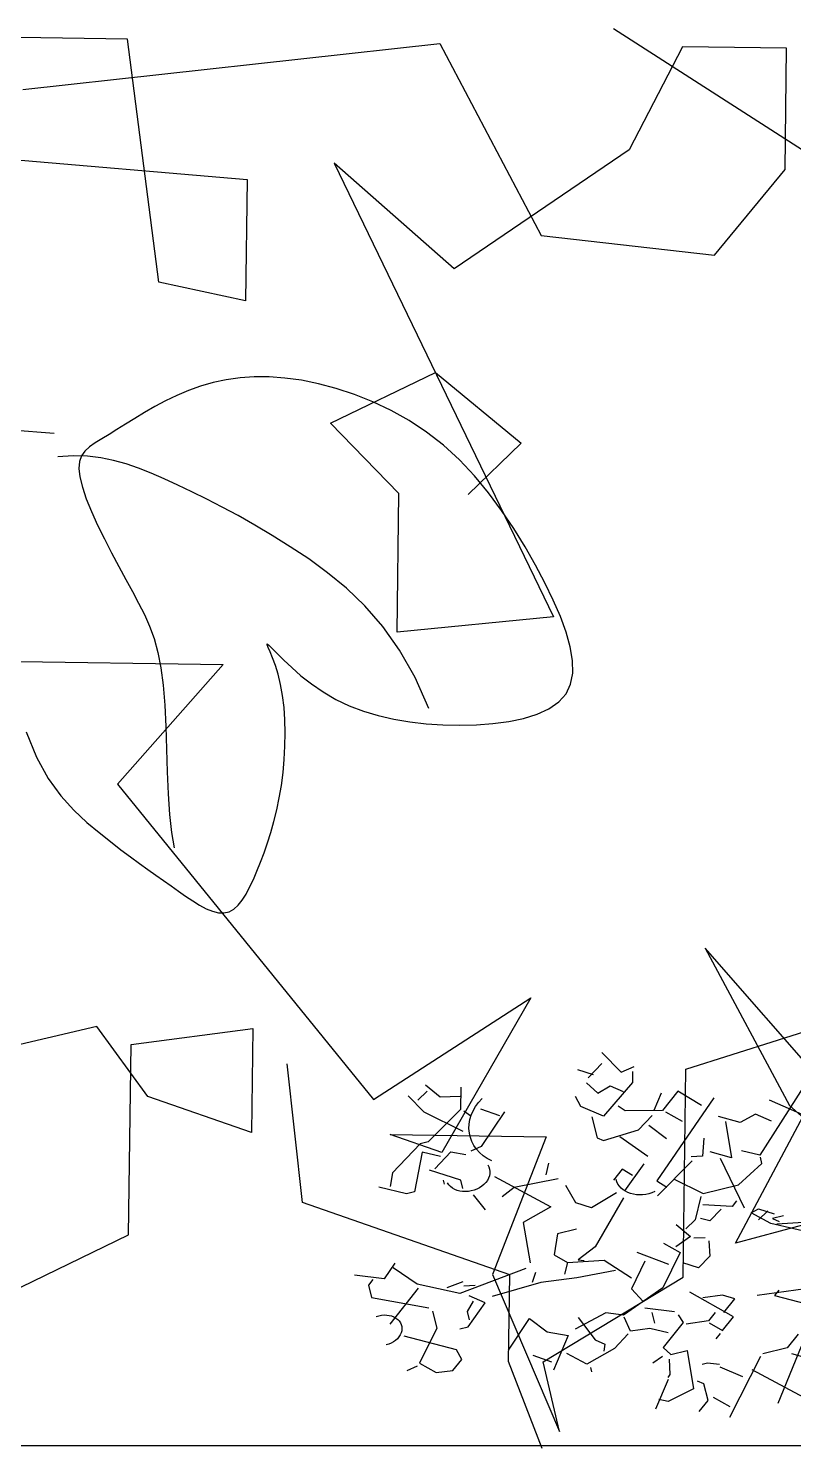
# Model space of a CAD drawing. Header units: millimetres. Extents: x 2 to 5882, y 1831 to 3462.
# Drawn here: x 634.47 to 635.176, y 2598.685 to 2599.995 of the extents above; entities that cross this region are included whole.
import ezdxf

# ---------------------------------------------------------------- set-up
doc = ezdxf.new("R2010")
doc.units = ezdxf.units.MM
for name, color, linetype in [('fz', 7, 'Continuous'), ('LH', 94, 'Continuous'), ('尺寸标注', 4, 'Continuous'), ('绿化', 3, 'Continuous')]:
    doc.layers.add(name, color=color, linetype=linetype)

# ---------------------------------------------------------------- blocks, each defined once
blk = doc.blocks.new('LIM43')
at = {"color": 98}
for p, q in [((942287.3732, 2579500.759), (942287.0532, 2579500.7634)), ((942287.4021, 2579500.5348), (942287.3732, 2579500.759)), ((942287.8214, 2579500.7689), (942288.0753, 2579500.6055)), ((942287.2765, 2579500.7124), (942287.6612, 2579500.7551)), ((942287.6612, 2579500.7551), (942287.7548, 2579500.5779)), ((942287.8852, 2579500.752), (942287.8359, 2579500.6568)), ((942287.9812, 2579500.7507), (942287.8852, 2579500.752)), ((942287.9797, 2579500.6388), (942287.9812, 2579500.7507)), ((942287.0359, 2579500.6677), (942287.4835, 2579500.6296)), ((942287.8359, 2579500.6568), (942287.6744, 2579500.547)), ((942287.6744, 2579500.547), (942287.5637, 2579500.6445)), ((942287.5637, 2579500.6445), (942287.766, 2579500.226)), ((942287.4835, 2579500.6296), (942287.4819, 2579500.5177)), ((942287.9146, 2579500.5598), (942287.9797, 2579500.6388)), ((942287.7548, 2579500.5779), (942287.9146, 2579500.5598)), ((942287.4819, 2579500.5177), (942287.4021, 2579500.5348)), ((942287.5604, 2579500.4047), (942287.6571, 2579500.4513)), ((942287.6571, 2579500.4513), (942287.7362, 2579500.3863)), ((942287.6235, 2579500.3399), (942287.5604, 2579500.4047)), ((942287.7362, 2579500.3863), (942287.6875, 2579500.339)), ((942287.6218, 2579500.212), (942287.6235, 2579500.3399)), ((942287.9341, 2579499.6481), (942288.2627, 2579500.2672)), ((942287.766, 2579500.226), (942287.6218, 2579500.212)), ((942287.1573, 2579500.1864), (942287.4613, 2579500.1822)), ((942287.4613, 2579500.1822), (942287.3638, 2579500.0716)), ((942287.3638, 2579500.0716), (942287.5999, 2579499.7806)), ((942287.9059, 2579499.9203), (942287.9839, 2579499.7753)), ((942288.0477, 2579499.7585), (942287.9059, 2579499.9203)), ((942287.5999, 2579499.7806), (942287.7452, 2579499.8745)), ((942287.7452, 2579499.8745), (942287.6632, 2579499.7318)), ((942287.8883, 2579499.8086), (942288.0812, 2579499.8699)), ((942287.3447, 2579499.848), (942287.2163, 2579499.8178)), ((942287.3919, 2579499.7834), (942287.3447, 2579499.848)), ((942287.3765, 2579499.8316), (942287.4888, 2579499.8461)), ((942287.4888, 2579499.8461), (942287.4874, 2579499.7502)), ((942287.3741, 2579499.6558), (942287.3765, 2579499.8316)), ((942287.5346, 2579499.6856), (942287.5203, 2579499.8137)), ((942287.8857, 2579499.6168), (942287.8883, 2579499.8086)), ((942287.4874, 2579499.7502), (942287.3919, 2579499.7834)), ((942287.9839, 2579499.7753), (942288.1104, 2579499.6617)), ((942287.6154, 2579499.7484), (942287.7594, 2579499.7464)), ((942287.6632, 2579499.7318), (942287.6154, 2579499.7484)), ((942287.7594, 2579499.7464), (942287.7097, 2579499.6192)), ((942287.7257, 2579499.619), (942287.5346, 2579499.6856)), ((942288.0466, 2579499.6786), (942287.9341, 2579499.6481)), ((942287.213, 2579499.578), (942287.3741, 2579499.6558)), ((942287.7097, 2579499.6192), (942287.7717, 2579499.4745)), ((942287.7246, 2579499.5391), (942287.7257, 2579499.619)), ((942287.7566, 2579499.5386), (942287.8857, 2579499.6168)), ((942287.7555, 2579499.4587), (942287.7246, 2579499.5391)), ((942287.7717, 2579499.4745), (942287.7566, 2579499.5386))]:
    blk.add_line(p, q, dxfattribs=at)
blk = doc.blocks.new('花')
at = {"layer": 'LH', "color": 12}
for p, q in [((0.6496, 0.4736), (0.6366, 0.4716)), ((0.6634, 0.4747), (0.6496, 0.4736)), ((0.6779, 0.4749), (0.6634, 0.4747)), ((0.6932, 0.4741), (0.6779, 0.4749)), ((0.7092, 0.4722), (0.6932, 0.4741)), ((0.7259, 0.4693), (0.7092, 0.4722)), ((0.6009, 0.461), (0.5901, 0.4561)), ((0.6123, 0.4652), (0.6009, 0.461)), ((0.6241, 0.4688), (0.6123, 0.4652)), ((0.6366, 0.4716), (0.6241, 0.4688)), ((0.7431, 0.4652), (0.7259, 0.4693)), ((0.7605, 0.4599), (0.7431, 0.4652)), ((0.7779, 0.4533), (0.7605, 0.4599)), ((0.5797, 0.4507), (0.5698, 0.4448)), ((0.5901, 0.4561), (0.5797, 0.4507)), ((0.7953, 0.4454), (0.7779, 0.4533)), ((0.5514, 0.4325), (0.5429, 0.4263)), ((0.5604, 0.4387), (0.5514, 0.4325)), ((0.5698, 0.4448), (0.5604, 0.4387)), ((0.8123, 0.4361), (0.7953, 0.4454)), ((0.8287, 0.4253), (0.8123, 0.4361)), ((0.5349, 0.4203), (0.5274, 0.4146)), ((0.5429, 0.4263), (0.5349, 0.4203)), ((0.8445, 0.4131), (0.8287, 0.4253)), ((0.47, 0.4062), (0.4303, 0.4061)), ((0.5205, 0.4095), (0.5141, 0.4049)), ((0.5274, 0.4146), (0.5205, 0.4095)), ((0.8595, 0.3996), (0.8445, 0.4131)), ((0.5035, 0.3966), (0.4996, 0.3924)), ((0.5084, 0.4007), (0.5035, 0.3966)), ((0.5141, 0.4049), (0.5084, 0.4007)), ((0.8738, 0.3851), (0.8595, 0.3996)), ((0.4891, 0.387), (0.4751, 0.385)), ((0.5023, 0.3878), (0.4891, 0.387)), ((0.4954, 0.3823), (0.4953, 0.3759)), ((0.4969, 0.3877), (0.4954, 0.3823)), ((0.4996, 0.3924), (0.4969, 0.3877)), ((0.5147, 0.3874), (0.5023, 0.3878)), ((0.5267, 0.3861), (0.5147, 0.3874)), ((0.5385, 0.3838), (0.5267, 0.3861)), ((0.5503, 0.3808), (0.5385, 0.3838)), ((0.5622, 0.3771), (0.5503, 0.3808)), ((0.8872, 0.3699), (0.8738, 0.3851)), ((0.4953, 0.3759), (0.4968, 0.3682)), ((0.4968, 0.3682), (0.5, 0.3591)), ((0.5745, 0.373), (0.5622, 0.3771)), ((0.5875, 0.3683), (0.5745, 0.373)), ((0.601, 0.3633), (0.5875, 0.3683)), ((0.8998, 0.3542), (0.8872, 0.3699)), ((0.5, 0.3591), (0.5045, 0.3487)), ((0.6152, 0.3577), (0.601, 0.3633)), ((0.63, 0.3515), (0.6152, 0.3577)), ((0.9116, 0.3382), (0.8998, 0.3542)), ((0.5045, 0.3487), (0.5103, 0.3374)), ((0.6454, 0.3448), (0.63, 0.3515)), ((0.6615, 0.3373), (0.6454, 0.3448)), ((0.5103, 0.3374), (0.5169, 0.3254)), ((0.6782, 0.3292), (0.6615, 0.3373)), ((0.6956, 0.3202), (0.6782, 0.3292)), ((0.9225, 0.3222), (0.9116, 0.3382)), ((0.5169, 0.3254), (0.5242, 0.3132)), ((0.7136, 0.3104), (0.6956, 0.3202)), ((0.9325, 0.3065), (0.9225, 0.3222)), ((0.5242, 0.3132), (0.5318, 0.3009)), ((0.732, 0.2992), (0.7136, 0.3104)), ((0.9415, 0.2913), (0.9325, 0.3065)), ((0.5318, 0.3009), (0.5395, 0.2889)), ((0.5395, 0.2889), (0.547, 0.2775)), ((0.7506, 0.2864), (0.732, 0.2992)), ((0.9494, 0.2767), (0.9415, 0.2913)), ((0.547, 0.2775), (0.554, 0.2669)), ((0.7689, 0.2715), (0.7506, 0.2864)), ((0.9559, 0.2627), (0.9494, 0.2767)), ((0.554, 0.2669), (0.5606, 0.2568)), ((0.7869, 0.254), (0.7689, 0.2715)), ((0.9608, 0.2496), (0.9559, 0.2627)), ((0.5606, 0.2568), (0.5668, 0.2468)), ((0.8042, 0.2335), (0.7869, 0.254)), ((0.964, 0.2372), (0.9608, 0.2496)), ((0.5668, 0.2468), (0.5724, 0.2364)), ((0.5724, 0.2364), (0.5775, 0.2253)), ((0.9651, 0.2258), (0.964, 0.2372)), ((0.5775, 0.2253), (0.582, 0.2129)), ((0.682, 0.2284), (0.682, 0.2291)), ((0.682, 0.2291), (0.6836, 0.2281)), ((0.6831, 0.2259), (0.682, 0.2284)), ((0.6852, 0.222), (0.6831, 0.2259)), ((0.6836, 0.2281), (0.6869, 0.2253)), ((0.6869, 0.2253), (0.6919, 0.221)), ((0.8205, 0.2097), (0.8042, 0.2335)), ((0.964, 0.2155), (0.9651, 0.2258)), ((0.582, 0.2129), (0.5861, 0.1991)), ((0.688, 0.2166), (0.6852, 0.222)), ((0.6911, 0.2099), (0.688, 0.2166)), ((0.6944, 0.202), (0.6911, 0.2099)), ((0.6919, 0.221), (0.6984, 0.2155)), ((0.6984, 0.2155), (0.7063, 0.2092)), ((0.8356, 0.182), (0.8205, 0.2097)), ((0.9605, 0.2062), (0.964, 0.2155)), ((0.5861, 0.1991), (0.5896, 0.1832)), ((0.6974, 0.1929), (0.6944, 0.202)), ((0.7063, 0.2092), (0.7154, 0.2025)), ((0.7154, 0.2025), (0.7257, 0.1957)), ((0.9459, 0.1911), (0.9544, 0.1981)), ((0.9544, 0.1981), (0.9605, 0.2062)), ((0.7001, 0.1829), (0.6974, 0.1929)), ((0.7257, 0.1957), (0.737, 0.1893)), ((0.737, 0.1893), (0.7492, 0.1834)), ((0.7492, 0.1834), (0.762, 0.1786)), ((0.9234, 0.1803), (0.9355, 0.1852)), ((0.9355, 0.1852), (0.9459, 0.1911)), ((0.5896, 0.1832), (0.5926, 0.1651)), ((0.7023, 0.1721), (0.7001, 0.1829)), ((0.704, 0.1607), (0.7023, 0.1721)), ((0.762, 0.1786), (0.7756, 0.1747)), ((0.7756, 0.1747), (0.7896, 0.1717)), ((0.7896, 0.1717), (0.8042, 0.1696)), ((0.8651, 0.1692), (0.8805, 0.1708)), ((0.8805, 0.1708), (0.8956, 0.1732)), ((0.8956, 0.1732), (0.91, 0.1763)), ((0.91, 0.1763), (0.9234, 0.1803)), ((0.5926, 0.1651), (0.5952, 0.1453)), ((0.7053, 0.1487), (0.704, 0.1607)), ((0.8042, 0.1696), (0.8191, 0.1684)), ((0.8191, 0.1684), (0.8343, 0.1679)), ((0.8343, 0.1679), (0.8496, 0.1682)), ((0.8496, 0.1682), (0.8651, 0.1692)), ((0.5952, 0.1453), (0.5976, 0.1247)), ((0.7061, 0.1365), (0.7053, 0.1487)), ((0.7065, 0.1242), (0.7061, 0.1365)), ((0.4671, 0.1299), (0.4785, 0.1072)), ((0.5976, 0.1247), (0.5999, 0.1039)), ((0.7064, 0.112), (0.7065, 0.1242)), ((0.4785, 0.1072), (0.4909, 0.0886)), ((0.7059, 0.1), (0.7064, 0.112)), ((0.5999, 0.1039), (0.6024, 0.0837)), ((0.7049, 0.0884), (0.7059, 0.1)), ((0.4909, 0.0886), (0.5039, 0.0735)), ((0.6024, 0.0837), (0.6051, 0.0649)), ((0.7035, 0.0772), (0.7049, 0.0884)), ((0.5039, 0.0735), (0.5169, 0.0613)), ((0.6997, 0.0561), (0.7018, 0.0664)), ((0.7018, 0.0664), (0.7035, 0.0772)), ((0.5169, 0.0613), (0.5297, 0.0512)), ((0.6051, 0.0649), (0.6083, 0.0483)), ((0.6975, 0.0462), (0.6997, 0.0561)), ((0.5297, 0.0512), (0.5418, 0.0427)), ((0.5418, 0.0427), (0.553, 0.0353)), ((0.6083, 0.0483), (0.6121, 0.0346)), ((0.6951, 0.0368), (0.6975, 0.0462)), ((0.553, 0.0353), (0.5633, 0.0287)), ((0.5633, 0.0287), (0.5727, 0.0228)), ((0.6899, 0.0194), (0.6925, 0.0279)), ((0.6925, 0.0279), (0.6951, 0.0368)), ((0.5727, 0.0228), (0.5814, 0.0174)), ((0.5814, 0.0174), (0.5896, 0.0126)), ((0.6873, 0.0115), (0.6899, 0.0194)), ((0.5896, 0.0126), (0.5974, 0.008)), ((0.5974, 0.008), (0.6048, 0.0037)), ((0.6048, 0.0037), (0.6121, -0.0006)), ((0.6817, -0.0025), (0.6845, 0.0041)), ((0.6845, 0.0041), (0.6873, 0.0115)), ((0.6121, -0.0006), (0.6193, -0.0049)), ((0.6193, -0.0049), (0.6263, -0.009)), ((0.6263, -0.009), (0.6332, -0.0129)), ((0.6332, -0.0129), (0.6399, -0.0162)), ((0.6752, -0.0133), (0.6786, -0.0084)), ((0.6786, -0.0084), (0.6817, -0.0025)), ((0.6399, -0.0162), (0.6462, -0.019)), ((0.6462, -0.019), (0.6522, -0.0209)), ((0.6522, -0.0209), (0.6578, -0.0218)), ((0.6578, -0.0218), (0.6628, -0.0215)), ((0.6628, -0.0215), (0.6674, -0.02)), ((0.6674, -0.02), (0.6715, -0.0172)), ((0.6715, -0.0172), (0.6752, -0.0133))]:
    blk.add_line(p, q, dxfattribs=at)
blk = doc.blocks.new('A$C3DF60D46')
at = {"color": 3}
for p, q in [((1024.4667, 897.466701), (1007.5334, 867.833351)), ((1024.4667, 884.766701), (1041.40005, 872.066701)), ((1054.10005, 884.766701), (1037.1667, 846.666701)), ((753.5334, 876.300001), (732.3667, 829.733351)), ((973.6667, 876.300001), (982.1334, 833.966701)), ((1007.5334, 867.833351), (977.90005, 859.366701)), ((757.7667, 855.133351), (783.1667, 833.966701)), ((795.8667, 855.133351), (774.70005, 838.200001)), ((1037.1667, 846.666701), (986.3667, 791.633351)), ((732.3667, 829.733351), (711.20005, 833.966701)), ((715.43335, 825.500001), (719.6667, 804.333351)), ((787.40005, 825.500001), (774.70005, 800.100001)), ((952.50005, 825.500001), (927.10005, 804.333351)), ((977.90005, 829.733351), (969.4334, 817.033351)), ((982.1334, 833.966701), (1041.40005, 787.400001)), ((719.6667, 804.333351), (774.70005, 753.533351)), ((753.5334, 808.566701), (736.60005, 791.633351)), ((774.70005, 800.100001), (753.5334, 808.566701)), ((804.3334, 783.166701), (808.5667, 804.333351)), ((918.6334, 808.566701), (965.20005, 753.533351)), ((774.70005, 753.533351), (804.3334, 783.166701)), ((1041.40005, 787.400001), (1054.10005, 787.400001)), ((1054.10005, 787.400001), (1104.90005, 745.066701)), ((626.53335, 728.133351), (656.1667, 766.233351)), ((656.1667, 766.233351), (685.80005, 736.600001)), ((681.5667, 770.466701), (698.50005, 740.833351)), ((685.80005, 736.600001), (740.83335, 753.533351)), ((740.83335, 753.533351), (749.30005, 766.233351)), ((791.6334, 757.766701), (791.6334, 715.433351)), ((965.20005, 753.533351), (982.1334, 749.300001)), ((1011.7667, 757.766701), (990.60005, 745.066701)), ((1041.40005, 732.366701), (1011.7667, 757.766701)), ((1028.70005, 753.533351), (1054.10005, 770.466701)), ((1054.10005, 770.466701), (1079.50005, 698.500001)), ((605.3667, 736.600001), (719.6667, 605.366701)), ((681.5667, 732.366701), (660.40005, 706.966701)), ((728.13335, 711.200001), (702.73335, 732.366701)), ((1007.5334, 698.500001), (1049.8667, 732.366701)), ((1104.90005, 745.066701), (1113.3667, 719.666701)), ((469.90005, 715.433351), (558.80005, 605.366701)), ((711.20005, 715.433351), (690.03335, 681.566701)), ((783.1667, 706.966701), (728.13335, 711.200001)), ((791.6334, 715.433351), (783.1667, 706.966701)), ((1092.20005, 698.500001), (1130.30005, 723.900001)), ((524.93335, 706.966701), (478.3667, 660.400001)), ((575.73335, 677.333351), (605.3667, 698.500001)), ((757.7667, 706.966701), (723.90005, 656.166701)), ((872.0667, 690.033351), (880.5334, 668.866701)), ((956.7334, 690.033351), (884.7667, 605.366701)), ((1007.5334, 681.566701), (1007.5334, 698.500001)), ((1032.9334, 698.500001), (1032.9334, 706.966701)), ((1079.50005, 698.500001), (1092.20005, 698.500001)), ((529.1667, 664.633351), (550.33335, 685.800001)), ((550.33335, 685.800001), (575.73335, 677.333351)), ((596.90005, 685.800001), (601.13335, 613.833351)), ((635.00005, 664.633351), (643.4667, 630.766701)), ((931.3334, 660.400001), (863.60005, 656.166701)), ((952.50005, 647.700001), (931.3334, 660.400001)), ((994.8334, 664.633351), (982.1334, 630.766701)), ((601.13335, 613.833351), (630.7667, 635.000001)), ((643.4667, 630.766701), (660.40005, 635.000001)), ((723.90005, 575.733351), (660.40005, 626.533351)), ((732.3667, 643.466701), (770.4667, 601.133351)), ((753.5334, 626.533351), (766.2334, 643.466701)), ((766.2334, 643.466701), (783.1667, 626.533351)), ((846.6667, 601.133351), (855.1334, 639.233351)), ((558.80005, 605.366701), (584.20005, 622.300001)), ((618.0667, 618.066701), (601.13335, 512.233351)), ((719.6667, 605.366701), (706.9667, 588.433351)), ((884.7667, 605.366701), (931.3334, 588.433351)), ((558.80005, 588.433351), (558.80005, 601.133351)), ((601.13335, 558.800001), (558.80005, 588.433351)), ((694.2667, 601.133351), (656.1667, 558.800001)), ((774.70005, 588.433351), (833.9667, 508.000001)), ((783.1667, 601.133351), (825.50005, 584.200001)), ((825.50005, 584.200001), (846.6667, 601.133351)), ((931.3334, 588.433351), (935.5667, 508.000001)), ((1109.1334, 520.700001), (1138.7667, 563.033351)), ((1134.5334, 571.500001), (1155.70005, 546.100001)), ((1155.70005, 546.100001), (1198.0334, 567.266701)), ((656.1667, 558.800001), (601.13335, 558.800001)), ((618.0667, 520.700001), (660.40005, 537.633351)), ((660.40005, 554.566701), (677.33335, 512.233351)), ((855.1334, 550.333351), (884.7667, 550.333351)), ((884.7667, 550.333351), (897.4667, 512.233351)), ((1172.6334, 550.333351), (1181.10005, 541.866701)), ((1181.10005, 541.866701), (1181.10005, 516.466701)), ((609.60005, 529.166701), (618.0667, 520.700001)), ((635.00005, 520.700001), (656.1667, 503.766701)), ((1049.8667, 482.600001), (1109.1334, 520.700001)), ((1181.10005, 516.466701), (1100.6667, 469.900001)), ((579.9667, 503.766701), (558.80005, 486.833351)), ((567.2667, 469.900001), (592.6667, 499.533351)), ((567.2667, 495.300001), (584.20005, 482.600001)), ((592.6667, 499.533351), (579.9667, 503.766701)), ((656.1667, 503.766701), (668.8667, 512.233351)), ((677.33335, 512.233351), (694.2667, 499.533351)), ((706.9667, 512.233351), (690.03335, 482.600001)), ((833.9667, 508.000001), (863.60005, 491.066701)), ((897.4667, 512.233351), (880.5334, 491.066701)), ((944.0334, 499.533351), (1049.8667, 482.600001)), ((1041.40005, 495.300001), (1024.4667, 491.066701)), ((1041.40005, 503.766701), (1066.80005, 499.533351)), ((1109.1334, 512.233351), (1164.1667, 457.200001)), ((546.10005, 478.366701), (563.03335, 478.366701)), ((563.03335, 478.366701), (554.5667, 469.900001)), ((685.80005, 478.366701), (668.8667, 474.133351)), ((690.03335, 482.600001), (715.43335, 469.900001)), ((732.3667, 482.600001), (711.20005, 457.200001)), ((774.70005, 478.366701), (732.3667, 440.266701)), ((825.50005, 478.366701), (791.6334, 431.800001)), ((880.5334, 491.066701), (825.50005, 478.366701)), ((863.60005, 491.066701), (855.1334, 486.833351)), ((880.5334, 491.066701), (889.00005, 469.900001)), ((931.3334, 486.833351), (939.80005, 469.900001)), ((1016.00005, 452.966701), (1037.1667, 474.133351)), ((469.90005, 444.500001), (558.80005, 465.666701)), ((503.7667, 427.566701), (567.2667, 469.900001)), ((664.63335, 465.666701), (668.8667, 436.033351)), ((711.20005, 457.200001), (749.30005, 397.933351)), ((766.2334, 457.200001), (795.8667, 410.633351)), ((812.80005, 452.966701), (872.0667, 457.200001)), ((872.0667, 457.200001), (927.10005, 465.666701)), ((927.10005, 465.666701), (1003.30005, 461.433351)), ((1049.8667, 414.866651), (1016.00005, 452.966701)), ((1032.9334, 461.433351), (1045.6334, 444.500001)), ((1096.4334, 461.433351), (1096.4334, 427.566701)), ((668.8667, 436.033351), (690.03335, 419.100001)), ((690.03335, 419.100001), (711.20005, 436.033351)), ((1045.6334, 444.500001), (1045.6334, 427.566701)), ((795.8667, 410.633351), (783.1667, 381.000001)), ((1062.5667, 414.866651), (1049.8667, 414.866651)), ((1075.2667, 376.766651), (1147.2334, 427.566701)), ((1096.4334, 427.566701), (1134.5334, 368.300001)), ((749.30005, 397.933351), (817.0334, 364.066651)), ((956.7334, 402.166651), (935.5667, 368.300001)), ((999.0667, 351.366651), (956.7334, 402.166651)), ((656.1667, 309.033351), (711.20005, 376.766651)), ((783.1667, 368.300001), (740.83335, 347.133351)), ((817.0334, 364.066651), (842.4334, 376.766651)), ((842.4334, 376.766651), (893.2334, 359.833351)), ((884.7667, 381.000001), (867.8334, 330.200001)), ((935.5667, 368.300001), (905.9334, 351.366651)), ((1071.0334, 355.600001), (1075.2667, 376.766651)), ((1134.5334, 368.300001), (1113.3667, 342.900001)), ((647.70005, 342.900001), (664.63335, 355.600001)), ((664.63335, 355.600001), (694.2667, 359.833351)), ((774.70005, 355.600001), (774.70005, 334.433351)), ((812.80005, 330.200001), (817.0334, 359.833351)), ((905.9334, 351.366651), (939.80005, 292.100001)), ((1087.9667, 338.666651), (1071.0334, 355.600001)), ((1138.7667, 364.066651), (1155.70005, 359.833351)), ((491.0667, 321.733351), (613.83335, 338.666651)), ((588.43335, 330.200001), (533.40005, 292.100001)), ((579.9667, 338.666651), (588.43335, 330.200001)), ((668.8667, 321.733351), (647.70005, 342.900001)), ((681.5667, 325.966651), (694.2667, 313.266651)), ((736.60005, 338.666651), (732.3667, 321.733351)), ((757.7667, 309.033351), (783.1667, 325.966651)), ((783.1667, 325.966651), (812.80005, 330.200001)), ((817.0334, 325.966651), (842.4334, 304.800001)), ((867.8334, 330.200001), (855.1334, 317.500001)), ((965.20005, 330.200001), (939.80005, 309.033351)), ((1113.3667, 342.900001), (1087.9667, 338.666651)), ((677.33335, 287.866651), (656.1667, 309.033351)), ((694.2667, 309.033351), (677.33335, 287.866651)), ((694.2667, 313.266651), (728.13335, 317.500001)), ((732.3667, 321.733351), (770.4667, 283.633351)), ((842.4334, 304.800001), (889.00005, 287.866651)), ((855.1334, 317.500001), (859.3667, 304.800001)), ((889.00005, 287.866651), (914.40005, 317.500001)), ((681.5667, 283.633351), (690.03335, 275.166651)), ((770.4667, 283.633351), (762.00005, 266.700001)), ((736.60005, 266.700001), (740.83335, 190.500001)), ((762.00005, 266.700001), (736.60005, 266.700001)), ((766.2334, 258.233351), (770.4667, 228.600001)), ((774.70005, 266.700001), (791.6334, 258.233351)), ((884.7667, 279.400001), (884.7667, 270.933351)), ((567.2667, 245.533351), (588.43335, 224.366651)), ((567.2667, 220.133351), (622.30005, 122.766651)), ((588.43335, 224.366651), (626.53335, 224.366651)), ((630.7667, 220.133351), (698.50005, 118.533351)), ((694.2667, 220.133351), (664.63335, 190.500001)), ((694.2667, 224.366651), (711.20005, 232.833351)), ((711.20005, 232.833351), (719.6667, 232.833351)), ((770.4667, 228.600001), (774.70005, 224.366651)), ((774.70005, 220.133351), (804.3334, 169.333351)), ((584.20005, 211.666651), (550.33335, 186.266651)), ((575.73335, 114.300001), (647.70005, 198.966651)), ((723.90005, 194.733351), (732.3667, 203.200001)), ((723.90005, 160.866651), (723.90005, 194.733351)), ((740.83335, 190.500001), (783.1667, 177.800001)), ((783.1667, 177.800001), (795.8667, 186.266651)), ((715.43335, 165.100001), (694.2667, 139.700001)), ((740.83335, 143.933351), (723.90005, 160.866651))]:
    blk.add_line(p, q, dxfattribs=at)
for centre, radius, start, end in [((893.2334, 778.933351), 84.66665, 316.84761, 50.906141), ((994.8334, 706.966701), 33.86665, 165.963757, 347.471192), ((736.60005, 626.533351), 42.33335, 255.963757, 0), ((1176.8667, 448.733351), 29.63335, 81.869898, 270)]:
    blk.add_arc(centre, radius, start, end, dxfattribs=at)

msp = doc.modelspace()

# ---------------------------------------------------------------- linework, layer by layer
at = {"layer": '绿化'}
msp.add_line((631.59814, 2598.68768), (649.55259, 2598.68768), dxfattribs=at)

# ---------------------------------------------------------------- block references
at = {"color": 7, "linetype": 'Continuous', "extrusion": (0, 0, -1), "xscale": 0.0006093749781889977, "yscale": 0.0004687500186264515, "zscale": -0.000609375, "rotation": 346.1347678434445}
msp.add_blockref('A$C3DF60D46', (-635.54343, 2598.76157), dxfattribs=at)
at = {"layer": 'fz'}
msp.add_blockref('LIM43', (-941652.81162, -2576900.77388), dxfattribs=at)
at = {"layer": '尺寸标注', "rotation": 355.2300754294852}
msp.add_blockref('花', (633.99169, 2599.25555), dxfattribs=at)

doc.saveas('drawing.dxf')
